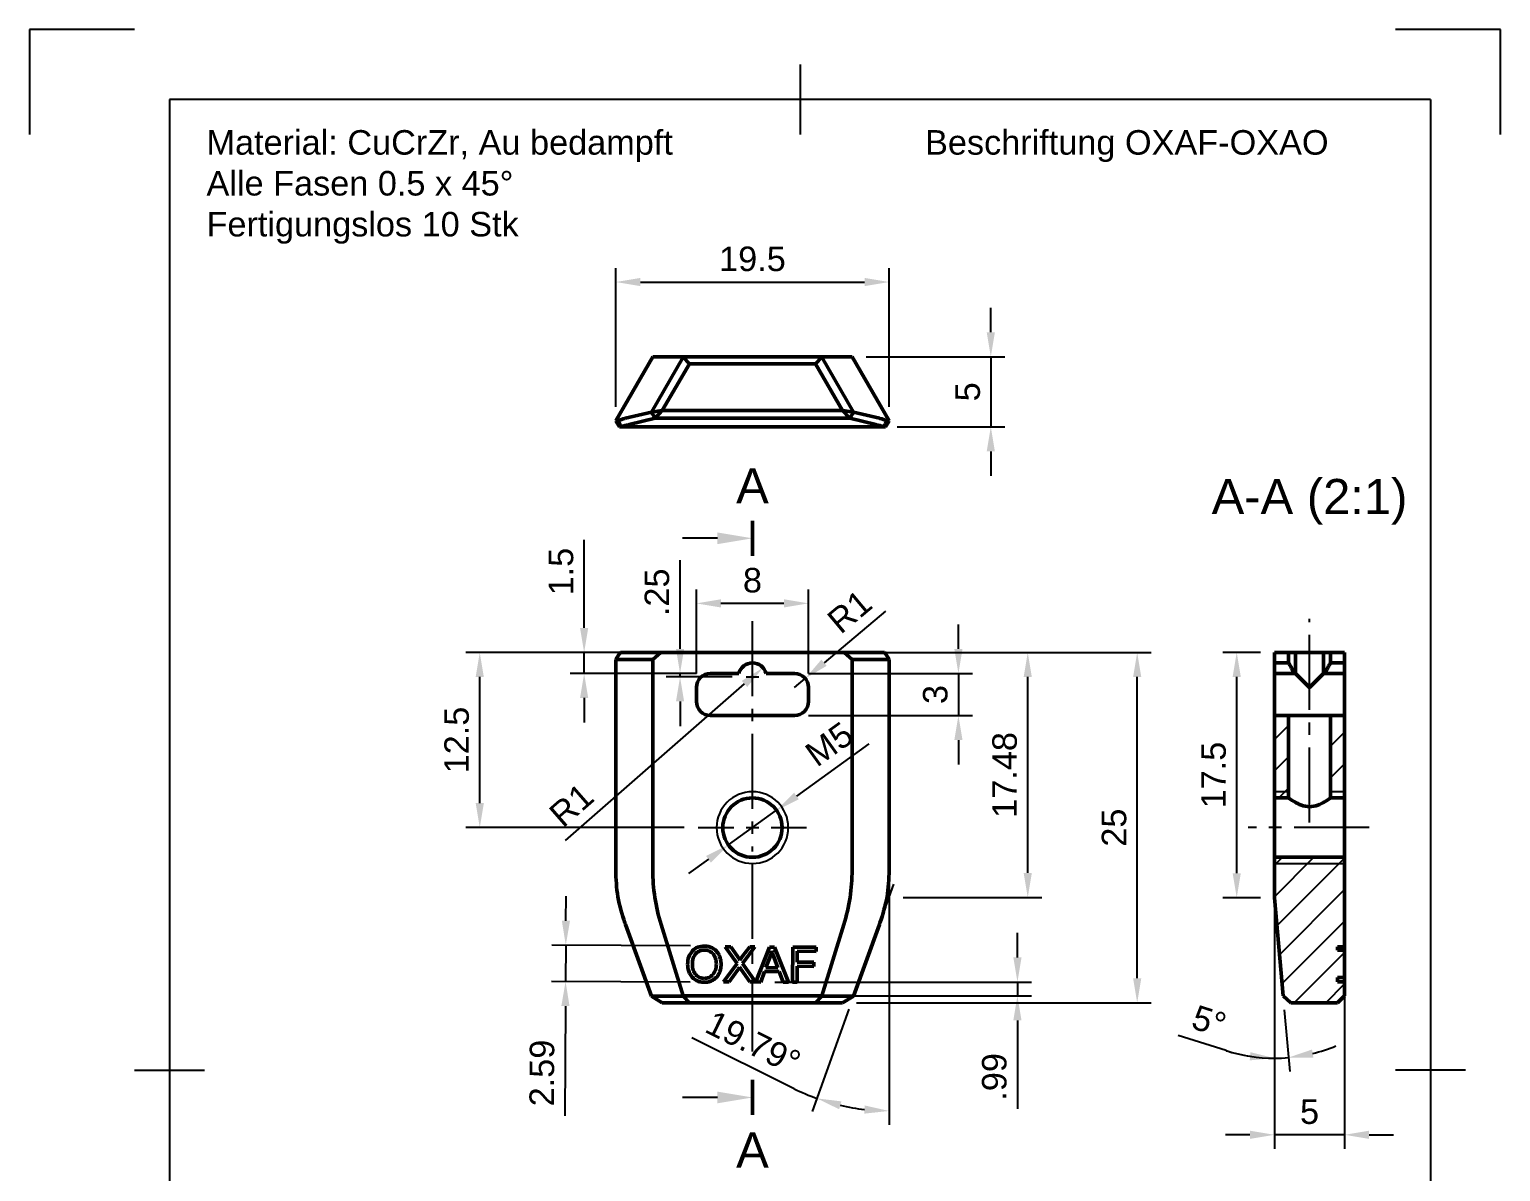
# Model space of a CAD drawing. Header units: millimetres. Extents: x 0 to 210, y 0 to 297.
# Drawn here: x 0 to 210, y 134 to 297 of the extents above; entities that cross this region are included whole.
import ezdxf

# ---------------------------------------------------------------- set-up
doc = ezdxf.new("R2010")
doc.units = ezdxf.units.MM
doc.header["$LTSCALE"] = 0.75
doc.linetypes.add('CENTER2', pattern=[28.575, 19.05, -3.175, 3.175, -3.175])
for name, color, linetype, lineweight in [('Border', 7, 'Continuous', 25), ('Edge Extensions', 7, 'Continuous', 25), ('FD_Dimensions', 7, 'Continuous', 25), ('Hatching', 7, 'Continuous', 25), ('Notes', 7, 'Continuous', 25), ('Section Lines', 7, 'Continuous', 25), ('Smart Centers', 7, 'CENTER2', 25), ('View Labels', 7, 'Continuous', 25), ('Visible', 7, 'Continuous', 50), ('Visible Narrow', 7, 'Continuous', 25)]:
    doc.layers.add(name, color=color, linetype=linetype, lineweight=lineweight)
doc.styles.get("Standard").update_dxf_attribs({"font": 'arial.ttf'})
doc.dimstyles.new('Dim-ISO-25', dxfattribs={"dimtxt": 3.5, "dimasz": 3.5, "dimexe": 2, "dimexo": 2, "dimgap": 1.5, "dimtad": 1, "dimzin": 12, "dimdsep": 46, "dimtxsty": 'Standard', "dimcen": 0, "dimazin": 3, "dimtp": 0.1, "dimtm": 0.1, "dimtfac": 0.714, "dimtmove": 0, "dimatfit": 3, "dimfxl": 1, "dimtzin": 12, "dimarcsym": 0})

# ---------------------------------------------------------------- blocks, each defined once
blk = doc.blocks.new('ISO_A4(P)_SHEET')
at = {"layer": 'Border'}
for p, q in [((15, 297), (0, 297)), ((0, 297), (0, 282)), ((210, 297), (195, 297)), ((210, 282), (210, 297)), ((110, 292), (110, 282)), ((200, 287), (20, 287)), ((20, 287), (20, 10)), ((200, 287), (200, 10)), ((15, 148.5), (25, 148.5)), ((205, 148.5), (195, 148.5))]:
    blk.add_line(p, q, dxfattribs=at)
blk = doc.blocks.new('*U9')
at = {"layer": 'Smart Centers', "color": 0, "ltscale": 0.75, "transparency": 16777216}
for p, q in [((0, 2.678906), (0, 29.572436)), ((-7.734, 0), (-2.678906, 0)), ((2.678906, 0), (7.734, 0)), ((0, -31.958774), (0, -2.678906))]:
    blk.add_line(p, q, dxfattribs=at)
at = {"layer": 'Smart Centers', "color": 0, "linetype": 'Continuous', "ltscale": 0.75, "transparency": 16777216}
for p, q in [((-0.892969, 0), (0.892969, 0)), ((0, -0.892969), (0, 0.892969))]:
    blk.add_line(p, q, dxfattribs=at)
blk = doc.blocks.new('*D37')
at = {"layer": 'Defpoints', "color": 0, "transparency": 16777216}
for p in [(116.280694, 208.098691), (158.130022, 208.098691), (116.078156, 158.098691)]:
    blk.add_point(p, dxfattribs=at)
at = {"layer": 'FD_Dimensions', "lineweight": -2, "transparency": 16777216}
for p, q in [((118.280694, 208.098691), (160.130022, 208.098691)), ((158.130022, 161.598691), (158.130022, 204.598691)), ((118.078156, 158.098691), (160.130022, 158.098691))]:
    blk.add_line(p, q, dxfattribs=at)
at = {"layer": 'FD_Dimensions', "transparency": 16777216}
for points in [[(157.546689, 204.598691), (158.713355, 204.598691), (158.130022, 208.098691)], [(157.546689, 161.598691), (158.713355, 161.598691), (158.130022, 158.098691)]]:
    blk.add_solid(points, dxfattribs=at)
at = {"layer": 'FD_Dimensions', "color": 0, "transparency": 16777216, "insert": (154.843017, 183.098691), "char_height": 3.5, "attachment_point": 5, "rotation": 90}
blk.add_mtext('25', dxfattribs=at)
blk = doc.blocks.new('*U12')
at = {"layer": 'Edge Extensions', "color": 0, "ltscale": 0.75, "transparency": 16777216}
for p, q in [((-0.7108, -1.974923), (0.677293, 1.881827)), ((0, 1.907821), (0, -2))]:
    blk.add_line(p, q, dxfattribs=at)
blk = doc.blocks.new('*D38')
at = {"layer": 'Defpoints', "color": 0, "transparency": 16777216}
for p in [(116.280694, 208.098691), (142.507887, 208.098691), (122.708897, 173.140445)]:
    blk.add_point(p, dxfattribs=at)
at = {"layer": 'FD_Dimensions', "lineweight": -2, "transparency": 16777216}
for p, q in [((118.280694, 208.098691), (144.507887, 208.098691)), ((142.507887, 176.640445), (142.507887, 204.598691)), ((124.708897, 173.140445), (144.507887, 173.140445))]:
    blk.add_line(p, q, dxfattribs=at)
at = {"layer": 'FD_Dimensions', "transparency": 16777216}
for points in [[(141.924553, 204.598691), (143.09122, 204.598691), (142.507887, 208.098691)], [(141.924553, 176.640445), (143.09122, 176.640445), (142.507887, 173.140445)]]:
    blk.add_solid(points, dxfattribs=at)
at = {"layer": 'FD_Dimensions', "color": 0, "transparency": 16777216, "insert": (139.220881, 190.619568), "char_height": 3.5, "attachment_point": 5, "rotation": 90}
blk.add_mtext('17.48', dxfattribs=at)
blk = doc.blocks.new('*D39')
at = {"layer": 'Defpoints', "color": 0, "transparency": 16777216}
for p in [(122.708897, 207.098691), (122.708897, 177.048266), (121.320804, 169.283695), (117.642828, 159.064617), (119.207643, 142.871431)]:
    blk.add_point(p, dxfattribs=at)
at = {"layer": 'FD_Dimensions', "lineweight": -2, "transparency": 16777216}
for p, q in [((122.708897, 171.140445), (122.708897, 140.669607)), ((116.965534, 157.18279), (111.712754, 142.588192)), ((109.170357, 145.842461), (94.537265, 153.099799))]:
    blk.add_line(p, q, dxfattribs=at)
for start, end in [(243.620712, 250.205553), (256.790394, 263.415159)]:
    blk.add_arc((122.708897, 173.140445), 30.470838, start, end, dxfattribs=at)
at = {"layer": 'FD_Dimensions', "transparency": 16777216}
for points in [[(115.580186, 142.916541), (115.911576, 144.035152), (112.390047, 144.470019)], [(119.248176, 143.452989), (119.181172, 142.288248), (122.708897, 142.669607)]]:
    blk.add_solid(points, dxfattribs=at)
at = {"layer": 'FD_Dimensions', "color": 0, "transparency": 16777216, "insert": (103.314265, 152.415868), "char_height": 3.5, "attachment_point": 5, "rotation": 333.62071927}
blk.add_mtext('19.79°', dxfattribs=at)
blk = doc.blocks.new('*D40')
at = {"layer": 'Defpoints', "color": 0, "transparency": 16777216}
for p in [(110.742323, 204.382671), (109.208897, 203.098691)]:
    blk.add_point(p, dxfattribs=at)
at = {"layer": 'FD_Dimensions', "color": 0, "lineweight": -2, "transparency": 16777216}
for p, q in [((122.218698, 213.992158), (113.425818, 206.629636)), ((109.208897, 203.098691), (110.742323, 204.382671))]:
    blk.add_line(p, q, dxfattribs=at)
at = {"layer": 'FD_Dimensions', "color": 0, "transparency": 16777216}
blk.add_solid([(113.051324, 207.076886), (113.800312, 206.182387), (110.742323, 204.382671)], dxfattribs=at)
at = {"layer": 'FD_Dimensions', "color": 0, "transparency": 16777216, "insert": (117.07294, 213.931689), "char_height": 3.5, "attachment_point": 5, "rotation": 39.94036972}
blk.add_mtext('R1', dxfattribs=at)
blk = doc.blocks.new('*D41')
at = {"layer": 'Defpoints', "color": 0, "transparency": 16777216}
for p in [(109.208897, 205.098691), (109.208897, 199.098691), (132.608392, 199.098691)]:
    blk.add_point(p, dxfattribs=at)
at = {"layer": 'FD_Dimensions', "lineweight": -2, "transparency": 16777216}
for p, q in [((132.608392, 208.598691), (132.608392, 212.098691)), ((111.208897, 205.098691), (134.608392, 205.098691)), ((132.608392, 205.098691), (132.608392, 199.098691)), ((111.208897, 199.098691), (134.608392, 199.098691)), ((132.608392, 195.598691), (132.608392, 192.098691))]:
    blk.add_line(p, q, dxfattribs=at)
at = {"layer": 'FD_Dimensions', "transparency": 16777216}
for points in [[(132.025058, 208.598691), (133.191725, 208.598691), (132.608392, 205.098691)], [(132.025058, 195.598691), (133.191725, 195.598691), (132.608392, 199.098691)]]:
    blk.add_solid(points, dxfattribs=at)
at = {"layer": 'FD_Dimensions', "color": 0, "transparency": 16777216, "insert": (129.320193, 202.098691), "char_height": 3.5, "attachment_point": 5, "rotation": 90}
blk.add_mtext('3', dxfattribs=at)
blk = doc.blocks.new('*D42')
at = {"layer": 'Defpoints', "color": 0, "transparency": 16777216}
for p in [(95.208897, 215.098604), (95.208897, 203.098691), (111.208897, 203.098691)]:
    blk.add_point(p, dxfattribs=at)
at = {"layer": 'FD_Dimensions', "lineweight": -2, "transparency": 16777216}
for p, q in [((95.208897, 205.098691), (95.208897, 217.098604)), ((111.208897, 205.098691), (111.208897, 217.098604)), ((107.708897, 215.098604), (98.708897, 215.098604))]:
    blk.add_line(p, q, dxfattribs=at)
at = {"layer": 'FD_Dimensions', "transparency": 16777216}
for points in [[(98.708897, 215.681937), (98.708897, 214.515271), (95.208897, 215.098604)], [(107.708897, 215.681937), (107.708897, 214.515271), (111.208897, 215.098604)]]:
    blk.add_solid(points, dxfattribs=at)
at = {"layer": 'FD_Dimensions', "color": 0, "transparency": 16777216, "insert": (103.208897, 218.385609), "char_height": 3.5, "attachment_point": 5}
blk.add_mtext('8', dxfattribs=at)
blk = doc.blocks.new('*D43')
at = {"layer": 'Defpoints', "color": 0, "transparency": 16777216}
for p in [(79.18247, 208.098691), (90.1371, 208.098691), (97.208897, 205.098691)]:
    blk.add_point(p, dxfattribs=at)
at = {"layer": 'FD_Dimensions', "lineweight": -2, "transparency": 16777216}
for p, q in [((79.18247, 211.598691), (79.18247, 224.167586)), ((88.1371, 208.098691), (77.18247, 208.098691)), ((79.18247, 205.098691), (79.18247, 208.098691)), ((95.208897, 205.098691), (77.18247, 205.098691)), ((79.18247, 201.598691), (79.18247, 198.098691))]:
    blk.add_line(p, q, dxfattribs=at)
at = {"layer": 'FD_Dimensions', "transparency": 16777216}
for points in [[(78.599137, 211.598691), (79.765803, 211.598691), (79.18247, 208.098691)], [(78.599137, 201.598691), (79.765803, 201.598691), (79.18247, 205.098691)]]:
    blk.add_solid(points, dxfattribs=at)
at = {"layer": 'FD_Dimensions', "color": 0, "transparency": 16777216, "insert": (75.895465, 219.633139), "char_height": 3.5, "attachment_point": 5, "rotation": 90}
blk.add_mtext('1.5', dxfattribs=at)
blk = doc.blocks.new('*D44')
at = {"layer": 'Defpoints', "color": 0, "transparency": 16777216}
for p in [(103.208897, 204.598691), (101.703133, 203.28238)]:
    blk.add_point(p, dxfattribs=at)
at = {"layer": 'FD_Dimensions', "lineweight": -2, "transparency": 16777216}
blk.add_line((76.502053, 181.252073), (102.079574, 203.611458), dxfattribs=at)
at = {"layer": 'FD_Dimensions', "transparency": 16777216}
blk.add_solid([(101.69565, 204.050639), (102.463498, 203.172277), (104.714661, 205.915002)], dxfattribs=at)
at = {"layer": 'FD_Dimensions', "color": 0, "transparency": 16777216, "insert": (77.357923, 186.326516), "char_height": 3.5, "attachment_point": 5, "rotation": 41.15933122}
blk.add_mtext('R1', dxfattribs=at)
blk = doc.blocks.new('*D45')
at = {"layer": 'Defpoints', "color": 0, "transparency": 16777216}
for p in [(106.647176, 185.56952), (99.770618, 180.627862)]:
    blk.add_point(p, dxfattribs=at)
at = {"layer": 'FD_Dimensions', "lineweight": -2, "transparency": 16777216}
for p, q in [((119.829921, 195.042953), (109.4894, 187.612009)), ((99.770618, 180.627862), (106.647176, 185.56952)), ((96.928394, 178.585373), (94.08617, 176.542883))]:
    blk.add_line(p, q, dxfattribs=at)
at = {"layer": 'FD_Dimensions', "transparency": 16777216}
for points in [[(109.148985, 188.085713), (109.829814, 187.138305), (106.647176, 185.56952)], [(96.587979, 179.059077), (97.268809, 178.111669), (99.770618, 180.627862)]]:
    blk.add_solid(points, dxfattribs=at)
at = {"layer": 'FD_Dimensions', "color": 0, "transparency": 16777216, "insert": (114.166759, 195.012169), "char_height": 3.5, "attachment_point": 5, "rotation": 35.70189932}
blk.add_mtext('M5', dxfattribs=at)
blk = doc.blocks.new('*D46')
at = {"layer": 'Defpoints', "color": 0, "transparency": 16777216}
for p in [(177.73132, 178.864692), (187.73132, 178.864692), (177.73132, 139.266712)]:
    blk.add_point(p, dxfattribs=at)
at = {"layer": 'FD_Dimensions', "lineweight": -2, "transparency": 16777216}
for p, q in [((177.73132, 176.864692), (177.73132, 137.266712)), ((187.73132, 176.864692), (187.73132, 137.266712)), ((174.23132, 139.266712), (170.73132, 139.266712)), ((187.73132, 139.266712), (177.73132, 139.266712)), ((191.23132, 139.266712), (194.73132, 139.266712))]:
    blk.add_line(p, q, dxfattribs=at)
at = {"layer": 'FD_Dimensions', "transparency": 16777216}
for points in [[(174.23132, 139.850045), (174.23132, 138.683379), (177.73132, 139.266712)], [(191.23132, 139.850045), (191.23132, 138.683379), (187.73132, 139.266712)]]:
    blk.add_solid(points, dxfattribs=at)
at = {"layer": 'FD_Dimensions', "color": 0, "transparency": 16777216, "insert": (182.73132, 142.546555), "char_height": 3.5, "attachment_point": 5}
blk.add_mtext('5', dxfattribs=at)
blk = doc.blocks.new('*D48')
at = {"layer": 'Defpoints', "color": 0, "transparency": 16777216}
for p in [(172.336382, 208.098692), (177.73132, 208.098692), (177.73132, 173.098692)]:
    blk.add_point(p, dxfattribs=at)
at = {"layer": 'FD_Dimensions', "lineweight": -2, "transparency": 16777216}
for p, q in [((175.73132, 208.098692), (170.336382, 208.098692)), ((172.336382, 176.598692), (172.336382, 204.598692)), ((175.73132, 173.098692), (170.336382, 173.098692))]:
    blk.add_line(p, q, dxfattribs=at)
at = {"layer": 'FD_Dimensions', "transparency": 16777216}
for points in [[(171.753049, 204.598692), (172.919715, 204.598692), (172.336382, 208.098692)], [(171.753049, 176.598692), (172.919715, 176.598692), (172.336382, 173.098692)]]:
    blk.add_solid(points, dxfattribs=at)
at = {"layer": 'FD_Dimensions', "color": 0, "transparency": 16777216, "insert": (169.049377, 190.598692), "char_height": 3.5, "attachment_point": 5, "rotation": 90}
blk.add_mtext('17.5', dxfattribs=at)
blk = doc.blocks.new('*D49')
at = {"layer": 'Defpoints', "color": 0, "transparency": 16777216}
for p in [(177.73132, 178.864692), (177.73132, 173.098692), (177.73132, 173.098692), (178.956495, 159.094887), (179.062538, 150.242575)]:
    blk.add_point(p, dxfattribs=at)
at = {"layer": 'FD_Dimensions', "lineweight": -2, "transparency": 16777216}
for p, q in [((177.73132, 171.098692), (177.73132, 148.20384)), ((179.130806, 157.102497), (179.90105, 148.298573)), ((170.813599, 151.27395), (164.000653, 153.433429))]:
    blk.add_line(p, q, dxfattribs=at)
for start, end in [(252.413107, 270), (252.464965, 261.232482), (283.767518, 292.535035), (270, 275)]:
    blk.add_arc((177.73132, 173.098692), 22.894852, start, end, dxfattribs=at)
at = {"layer": 'FD_Dimensions', "transparency": 16777216}
for points in [[(183.275013, 150.286097), (183.084792, 151.437152), (179.726738, 150.290962)], [(174.286148, 151.052994), (174.196972, 149.889741), (177.73132, 150.20384)]]:
    blk.add_solid(points, dxfattribs=at)
at = {"layer": 'FD_Dimensions', "color": 0, "transparency": 16777216, "insert": (168.398137, 155.480232), "char_height": 3.5, "attachment_point": 5, "rotation": 342.41310099}
blk.add_mtext('5°', dxfattribs=at)
blk = doc.blocks.new('*U25')
at = {"layer": 'Smart Centers', "color": 0, "ltscale": 0.75, "transparency": 16777216}
blk.add_line((0, -9.383), (0, 19.667661), dxfattribs=at)
blk = doc.blocks.new('*U26')
at = {"layer": 'Smart Centers', "color": 0, "ltscale": 0.75, "transparency": 16777216}
blk.add_line((6.5, 0), (-10.764742, 0), dxfattribs=at)
blk = doc.blocks.new('*D50')
at = {"layer": 'Defpoints', "color": 0, "transparency": 16777216}
for p in [(122.708897, 260.954267), (83.708897, 241.155277), (122.708897, 241.155277)]:
    blk.add_point(p, dxfattribs=at)
at = {"layer": 'FD_Dimensions', "lineweight": -2, "transparency": 16777216}
for p, q in [((83.708897, 243.155277), (83.708897, 262.954267)), ((122.708897, 243.155277), (122.708897, 262.954267)), ((87.208897, 260.954267), (119.208897, 260.954267))]:
    blk.add_line(p, q, dxfattribs=at)
at = {"layer": 'FD_Dimensions', "transparency": 16777216}
for points in [[(87.208897, 261.537601), (87.208897, 260.370934), (83.708897, 260.954267)], [(119.208897, 261.537601), (119.208897, 260.370934), (122.708897, 260.954267)]]:
    blk.add_solid(points, dxfattribs=at)
at = {"layer": 'FD_Dimensions', "color": 0, "transparency": 16777216, "insert": (103.208897, 264.241273), "char_height": 3.5, "attachment_point": 5}
blk.add_mtext('19.5', dxfattribs=at)
blk = doc.blocks.new('*D51')
at = {"layer": 'Defpoints', "color": 0, "transparency": 16777216}
for p in [(117.435394, 250.289252), (121.886158, 240.289252), (137.234384, 240.289252)]:
    blk.add_point(p, dxfattribs=at)
at = {"layer": 'FD_Dimensions', "lineweight": -2, "transparency": 16777216}
for p, q in [((137.234384, 253.789252), (137.234384, 257.289252)), ((119.435394, 250.289252), (139.234384, 250.289252)), ((137.234384, 250.289252), (137.234384, 240.289252)), ((123.886158, 240.289252), (139.234384, 240.289252)), ((137.234384, 236.789252), (137.234384, 233.289252))]:
    blk.add_line(p, q, dxfattribs=at)
at = {"layer": 'FD_Dimensions', "transparency": 16777216}
for points in [[(136.651051, 253.789252), (137.817717, 253.789252), (137.234384, 250.289252)], [(136.651051, 236.789252), (137.817717, 236.789252), (137.234384, 240.289252)]]:
    blk.add_solid(points, dxfattribs=at)
at = {"layer": 'FD_Dimensions', "color": 0, "transparency": 16777216, "insert": (133.954541, 245.289252), "char_height": 3.5, "attachment_point": 5, "rotation": 90}
blk.add_mtext('5', dxfattribs=at)
blk = doc.blocks.new('*D52')
at = {"layer": 'Defpoints', "color": 0, "transparency": 16777216}
for p in [(64.283901, 208.098691), (90.1371, 208.098691), (95.474897, 183.098691)]:
    blk.add_point(p, dxfattribs=at)
at = {"layer": 'FD_Dimensions', "lineweight": -2, "transparency": 16777216}
for p, q in [((88.1371, 208.098691), (62.283901, 208.098691)), ((64.283901, 186.598691), (64.283901, 204.598691)), ((93.474897, 183.098691), (62.283901, 183.098691))]:
    blk.add_line(p, q, dxfattribs=at)
at = {"layer": 'FD_Dimensions', "transparency": 16777216}
for points in [[(63.700568, 204.598691), (64.867235, 204.598691), (64.283901, 208.098691)], [(63.700568, 186.598691), (64.867235, 186.598691), (64.283901, 183.098691)]]:
    blk.add_solid(points, dxfattribs=at)
at = {"layer": 'FD_Dimensions', "color": 0, "transparency": 16777216, "insert": (60.996896, 195.598691), "char_height": 3.5, "attachment_point": 5, "rotation": 90}
blk.add_mtext('12.5', dxfattribs=at)
blk = doc.blocks.new('*D53')
at = {"layer": 'Defpoints', "color": 0, "transparency": 16777216}
for p in [(96.36138, 166.201424), (76.533065, 161.141025), (96.331731, 161.027565)]:
    blk.add_point(p, dxfattribs=at)
at = {"layer": 'FD_Dimensions', "lineweight": -2, "transparency": 16777216}
for p, q in [((76.582772, 169.814826), (76.602829, 173.314768)), ((94.361413, 166.212885), (74.562748, 166.326345)), ((76.562715, 166.314883), (76.533065, 161.141025)), ((94.331763, 161.039026), (74.533098, 161.152486)), ((76.513008, 157.641082), (76.423278, 141.983086))]:
    blk.add_line(p, q, dxfattribs=at)
at = {"layer": 'FD_Dimensions', "transparency": 16777216}
for points in [[(75.999448, 169.818169), (77.166096, 169.811483), (76.562715, 166.314883)], [(75.929685, 157.644425), (77.096332, 157.637739), (76.533065, 161.141025)]]:
    blk.add_solid(points, dxfattribs=at)
at = {"layer": 'FD_Dimensions', "color": 0, "transparency": 16777216, "insert": (73.171163, 148.080949), "char_height": 3.5, "attachment_point": 5, "rotation": 89.67163623}
blk.add_mtext('2.59', dxfattribs=at)
blk = doc.blocks.new('*D54')
at = {"layer": 'Defpoints', "color": 0, "transparency": 16777216}
for p in [(104.387993, 161.071975), (113.103779, 159.098691), (141.032871, 159.098691)]:
    blk.add_point(p, dxfattribs=at)
at = {"layer": 'FD_Dimensions', "lineweight": -2, "transparency": 16777216}
for p, q in [((141.032871, 164.571975), (141.032871, 168.071975)), ((106.387993, 161.071975), (143.032871, 161.071975)), ((141.032871, 161.071975), (141.032871, 159.098691)), ((115.103779, 159.098691), (143.032871, 159.098691)), ((141.032871, 155.598691), (141.032871, 142.96056))]:
    blk.add_line(p, q, dxfattribs=at)
at = {"layer": 'FD_Dimensions', "transparency": 16777216}
for points in [[(140.449537, 164.571975), (141.616204, 164.571975), (141.032871, 161.071975)], [(140.449537, 155.598691), (141.616204, 155.598691), (141.032871, 159.098691)]]:
    blk.add_solid(points, dxfattribs=at)
at = {"layer": 'FD_Dimensions', "color": 0, "transparency": 16777216, "insert": (137.745865, 147.529626), "char_height": 3.5, "attachment_point": 5, "rotation": 90}
blk.add_mtext('.99', dxfattribs=at)
blk = doc.blocks.new('*U32')
at = {"layer": 'Smart Centers', "color": 0, "linetype": 'Continuous', "ltscale": 0.75, "transparency": 16777216}
for p, q in [((-0.892969, 0), (0.892969, 0)), ((0, -0.892969), (0, 0.892969))]:
    blk.add_line(p, q, dxfattribs=at)
blk = doc.blocks.new('*D55')
at = {"layer": 'Defpoints', "color": 0, "transparency": 16777216}
for p in [(92.875394, 205.098691), (97.208897, 205.098691), (102.315928, 204.598691)]:
    blk.add_point(p, dxfattribs=at)
at = {"layer": 'FD_Dimensions', "lineweight": -2, "transparency": 16777216}
for p, q in [((92.875394, 208.598691), (92.875394, 221.255922)), ((95.208897, 205.098691), (90.875394, 205.098691)), ((100.315928, 204.598691), (90.875394, 204.598691)), ((92.875394, 204.598691), (92.875394, 205.098691)), ((92.875394, 201.098691), (92.875394, 197.598691))]:
    blk.add_line(p, q, dxfattribs=at)
at = {"layer": 'FD_Dimensions', "transparency": 16777216}
for points in [[(92.292061, 208.598691), (93.458727, 208.598691), (92.875394, 205.098691)], [(92.292061, 201.098691), (93.458727, 201.098691), (92.875394, 204.598691)]]:
    blk.add_solid(points, dxfattribs=at)
at = {"layer": 'FD_Dimensions', "color": 0, "transparency": 16777216, "insert": (89.588389, 216.677306), "char_height": 3.5, "attachment_point": 5, "rotation": 90}
blk.add_mtext('.25', dxfattribs=at)

msp = doc.modelspace()

# ---------------------------------------------------------------- hatches: boundary and pattern name
at = {"layer": 'Hatching'}
h = msp.add_hatch(dxfattribs=at)
h.set_pattern_fill('ANSI31', color=256, style=0)
h.paths.add_polyline_path([(187.731, 187.333), (187.731, 199.099), (185.731, 199.099), (185.731, 187.333)], flags=0)
h.paths.add_polyline_path([(187.731, 206.599), (187.731, 208.099), (185.731, 208.099), (185.731, 206.599)], flags=0)
h.paths.add_polyline_path([(178.956, 159.095), (180.044, 158.099), (186.731, 158.099), (187.731, 159.099), (187.731, 161.078), (186.731, 161.078), (186.731, 161.7), (187.731, 161.7), (187.731, 165.636), (186.731, 165.636), (186.731, 166.078), (187.731, 166.078), (187.731, 178.865), (177.731, 178.865), (177.731, 173.099)], flags=0)
h.paths.add_polyline_path([(179.731, 208.099), (177.731, 208.099), (177.731, 206.599), (179.731, 206.599)], flags=0)
h.paths.add_polyline_path([(177.731, 187.333), (179.731, 187.333), (179.731, 199.099), (177.731, 199.099)], flags=0)

# ---------------------------------------------------------------- linework, layer by layer
at = {"layer": 'Section Lines', "lineweight": 50}
for p, q in [((103.209, 226.888), (103.209, 221.888)), ((103.209, 142.097), (103.209, 147.097))]:
    msp.add_line(p, q, dxfattribs=at)
at = {"layer": 'Section Lines'}
for p, q in [((98.209, 224.388), (93.209, 224.388)), ((98.209, 144.597), (93.209, 144.597))]:
    msp.add_line(p, q, dxfattribs=at)
for points in [[(98.209, 225.222), (103.209, 224.388), (98.209, 223.555)], [(98.209, 145.43), (103.209, 144.597), (98.209, 143.764)]]:
    msp.add_solid(points, dxfattribs=at)
at = {"layer": 'Visible'}
for p, q in [((88.982, 250.289), (83.709, 241.155)), ((93.305, 250.255), (88.775, 242.409)), ((88.982, 250.289), (90.163, 250.289)), ((90.163, 250.289), (93.314, 250.289)), ((93.314, 250.289), (93.305, 250.255)), ((94.201, 249.289), (93.305, 250.255)), ((113.104, 250.289), (93.314, 250.289)), ((112.217, 249.289), (113.113, 250.255)), ((116.255, 250.289), (113.104, 250.289)), ((113.113, 250.255), (113.104, 250.289)), ((117.643, 242.409), (113.113, 250.255)), ((116.255, 250.289), (117.435, 250.289)), ((122.709, 241.155), (117.435, 250.289)), ((90.34, 242.602), (94.201, 249.289)), ((94.201, 249.289), (112.217, 249.289)), ((112.217, 249.289), (116.078, 242.602)), ((88.775, 242.409), (85.097, 241.515)), ((85.607, 240.614), (89.311, 241.514)), ((88.775, 242.409), (90.34, 242.602)), ((89.311, 241.514), (88.775, 242.409)), ((90.34, 242.602), (89.311, 241.514)), ((89.311, 241.514), (117.106, 241.514)), ((116.078, 242.602), (90.34, 242.602)), ((117.106, 241.514), (116.078, 242.602)), ((116.078, 242.602), (117.643, 242.409)), ((117.643, 242.409), (117.106, 241.514)), ((117.106, 241.514), (120.811, 240.614)), ((121.321, 241.515), (117.643, 242.409)), ((84.209, 240.289), (83.709, 241.155)), ((84.209, 240.289), (84.509, 240.289)), ((84.509, 240.289), (84.532, 240.289)), ((84.532, 240.289), (121.886, 240.289)), ((121.886, 240.289), (121.909, 240.289)), ((121.909, 240.289), (122.209, 240.289)), ((122.209, 240.289), (122.709, 241.155))]:
    msp.add_line(p, q, dxfattribs=at)
at = {"layer": 'Visible', "extrusion": (-1e-16, -1, 0)}
for p, q in [((84.209, 207.965), (83.709, 207.099)), ((84.364, 208.099), (84.209, 207.965)), ((90.137, 208.099), (84.364, 208.099)), ((88.982, 207.099), (90.137, 208.099)), ((90.137, 208.099), (116.281, 208.099)), ((116.281, 208.099), (117.435, 207.099)), ((122.054, 208.099), (116.281, 208.099)), ((122.209, 207.965), (122.054, 208.099)), ((122.709, 207.099), (122.209, 207.965)), ((179.731, 208.099), (177.731, 208.099)), ((177.731, 208.099), (177.731, 206.599)), ((179.731, 206.599), (179.731, 208.099)), ((179.731, 208.099), (180.731, 208.099)), ((184.731, 208.099), (180.731, 208.099)), ((180.731, 205.099), (180.731, 208.099)), ((184.731, 208.099), (185.731, 208.099)), ((184.731, 208.099), (184.731, 205.099)), ((187.731, 208.099), (185.731, 208.099)), ((185.731, 208.099), (185.731, 206.599)), ((187.731, 206.599), (187.731, 208.099)), ((83.709, 207.099), (88.982, 207.099)), ((83.709, 177.048), (83.709, 207.099)), ((88.982, 207.099), (88.982, 177.048)), ((117.435, 207.099), (117.435, 177.048)), ((117.435, 207.099), (122.709, 207.099)), ((122.709, 207.099), (122.709, 177.048)), ((177.731, 206.599), (179.731, 206.599)), ((177.731, 205.099), (177.731, 206.599)), ((185.731, 206.599), (187.731, 206.599)), ((187.731, 206.599), (187.731, 205.099)), ((97.209, 205.099), (101.272, 205.099)), ((105.145, 205.099), (109.209, 205.099)), ((177.731, 205.099), (177.731, 203.099)), ((177.731, 205.099), (180.44, 205.099)), ((180.44, 205.099), (180.731, 205.099)), ((182.731, 203.099), (180.731, 205.099)), ((182.731, 203.099), (184.731, 205.099)), ((184.731, 205.099), (185.023, 205.099)), ((185.023, 205.099), (187.731, 205.099)), ((187.731, 203.099), (187.731, 205.099)), ((95.209, 201.099), (95.209, 203.099)), ((111.209, 203.099), (111.209, 201.099)), ((177.731, 201.099), (177.731, 203.099)), ((187.731, 203.099), (187.731, 201.099)), ((177.731, 201.099), (177.731, 199.099)), ((187.731, 199.099), (187.731, 201.099)), ((109.209, 199.099), (97.209, 199.099)), ((179.731, 199.099), (177.731, 199.099)), ((177.731, 199.099), (177.731, 187.333)), ((179.731, 187.333), (179.731, 199.099)), ((185.731, 199.099), (179.731, 199.099)), ((187.731, 199.099), (185.731, 199.099)), ((185.731, 199.099), (185.731, 187.333)), ((187.731, 187.333), (187.731, 199.099)), ((177.731, 187.333), (179.731, 187.333)), ((177.731, 178.865), (177.731, 187.333)), ((185.731, 187.333), (187.731, 187.333)), ((187.731, 187.333), (187.731, 178.865)), ((187.731, 178.865), (177.731, 178.865)), ((177.731, 178.865), (177.731, 173.099)), ((187.731, 166.078), (187.731, 178.865)), ((177.731, 173.099), (178.956, 159.095)), ((88.775, 159.065), (85.097, 169.284)), ((90.163, 169.284), (93.314, 159.099)), ((116.255, 169.284), (113.104, 159.099)), ((121.321, 169.284), (117.643, 159.065)), ((99.321, 166.098), (100.109, 166.094)), ((101.014, 163.695), (99.321, 166.098)), ((100.109, 166.094), (101.01, 164.807)), ((103.54, 166.076), (101.772, 163.729)), ((101.808, 164.758), (102.821, 166.08)), ((102.821, 166.08), (103.54, 166.076)), ((103.685, 161.076), (105.631, 166.066)), ((105.631, 166.066), (106.344, 166.062)), ((106.344, 166.062), (108.365, 161.052)), ((108.927, 161.049), (108.953, 166.049)), ((108.953, 166.049), (112.326, 166.032)), ((112.326, 166.032), (112.323, 165.442)), ((186.731, 165.636), (186.731, 166.078)), ((186.731, 166.078), (187.731, 166.078)), ((187.731, 166.076), (186.731, 166.076)), ((187.731, 166.078), (187.731, 166.076)), ((187.731, 166.076), (187.731, 165.636)), ((105.695, 164.585), (105.139, 163.121)), ((106.834, 163.113), (106.319, 164.5)), ((109.612, 165.456), (109.604, 163.907)), ((109.604, 163.907), (111.95, 163.895)), ((112.323, 165.442), (109.612, 165.456)), ((111.95, 163.895), (111.947, 163.305)), ((187.731, 165.636), (186.731, 165.636)), ((187.731, 161.7), (187.731, 165.636)), ((99.067, 161.099), (101.014, 163.695)), ((101.126, 162.831), (99.862, 161.095)), ((102.833, 161.08), (101.583, 162.87)), ((101.772, 163.729), (103.651, 161.076)), ((104.945, 162.583), (104.388, 161.072)), ((107.035, 162.573), (104.945, 162.583)), ((105.139, 163.121), (106.834, 163.113)), ((107.611, 161.056), (107.035, 162.573)), ((109.601, 163.317), (109.589, 161.046)), ((111.947, 163.305), (109.601, 163.317)), ((186.731, 161.078), (186.731, 161.7)), ((186.731, 161.7), (187.731, 161.7)), ((187.731, 161.7), (187.731, 161.078)), ((99.862, 161.095), (99.067, 161.099)), ((103.651, 161.076), (102.833, 161.08)), ((104.388, 161.072), (103.685, 161.076)), ((108.365, 161.052), (107.611, 161.056)), ((109.589, 161.046), (108.927, 161.049)), ((187.731, 161.078), (186.731, 161.078)), ((187.731, 159.099), (187.731, 161.078)), ((88.775, 159.065), (90.34, 158.099)), ((93.305, 159.065), (88.775, 159.065)), ((90.34, 158.099), (94.201, 158.099)), ((93.314, 159.099), (93.305, 159.065)), ((94.201, 158.099), (93.305, 159.065)), ((113.104, 159.099), (93.314, 159.099)), ((94.201, 158.099), (112.217, 158.099)), ((112.217, 158.099), (113.113, 159.065)), ((112.217, 158.099), (116.078, 158.099)), ((113.113, 159.065), (113.104, 159.099)), ((117.643, 159.065), (113.113, 159.065)), ((116.078, 158.099), (117.643, 159.065)), ((178.956, 159.095), (180.044, 158.099)), ((180.044, 158.099), (186.731, 158.099)), ((186.731, 158.099), (187.731, 159.099))]:
    msp.add_line(p, q, dxfattribs=at)
at = {"layer": 'Visible', "extrusion": (0, 0, -1)}
msp.add_circle((-103.209, 183.099), 4.234, dxfattribs=at)
at = {"layer": 'Visible'}
for centre, radius, start, end in [((86.424, 236.054), 5.62, 103.65909, 104.52705), ((119.994, 236.054), 5.62, 75.47295, 76.34091), ((86.566, 235.052), 6.626, 103.54093, 112.85036), ((87.084, 233.722), 7.046, 102.79665, 111.23932), ((119.334, 233.722), 7.046, 68.76068, 77.20335), ((119.852, 235.052), 6.626, 67.14964, 76.45907), ((97.209, 203.099), 2, 90, 180), ((109.209, 203.099), 2, 0, 90), ((97.209, 201.099), 2, 180, 270), ((109.209, 201.099), 2, 270, 0), ((109.629, 177.051), 25.92, 180.00494, 188.49277), ((96.789, 177.051), 25.92, 351.50723, 359.99505), ((110.802, 178.615), 27.346, 191.37338, 199.43641), ((95.616, 178.615), 27.346, 340.56359, 348.62662), ((95.096, 160.535), 7.295, 30.07245, 35.84059), ((106.944, 160.728), 6.529, 141.88065, 147.9697), ((99.725, 166.818), 6.374, 339.489, 348.41768), ((119.105, 169.38), 13.685, 196.301, 200.89009), ((94.045, 167.652), 8.566, 325.75086, 328.72553), ((108.734, 167.726), 8.644, 211.53327, 214.17965)]:
    msp.add_arc(centre, radius, start, end, dxfattribs=at)
at = {"layer": 'Visible', "extrusion": (0, 0, -1)}
msp.add_arc((-103.209, 204.599), 2, 14.47751, 165.52249, dxfattribs=at)
for centre, major_axis, start_param, end_param in [((123.623, 177.048), (34.641, 0), 2.8797933, 3.1415927), ((82.794, 177.048), (-34.641, 0), 3.1415927, 3.403392)]:
    msp.add_ellipse(centre, major_axis=major_axis, ratio=0.8660254, start_param=start_param, end_param=end_param, dxfattribs=at)
at = {"layer": 'Visible'}
for points, knots in [([(83.993, 241.158), (83.951, 241.157), (83.914, 241.157), (83.841, 241.156), (83.808, 241.156), (83.782, 241.156), (83.758, 241.156), (83.739, 241.156), (83.715, 241.155), (83.709, 241.155), (83.709, 241.155)], [-0.1303663, -0.1303663, -0.1303663, -0.1303663, -0.10167742, -0.10167742, -0.0660179, -0.0660179, -0.0660179, -0.03300895, -0.03300895, 0, 0, 0, 0]), ([(83.993, 241.158), (84.079, 241.013), (84.165, 240.868), (84.337, 240.579), (84.423, 240.434), (84.509, 240.289)], [-0.050527443, -0.050527443, -0.050527443, -0.050527443, -0.02526654, -0.02526654, 0, 0, 0, 0]), ([(85.523, 240.594), (85.537, 240.597), (85.551, 240.6), (85.579, 240.607), (85.593, 240.61), (85.607, 240.614)], [1.807316076, 1.807316076, 1.807316076, 1.807316076, 1.81349133, 1.81349133, 1.819666584, 1.819666584, 1.819666584, 1.819666584]), ([(120.811, 240.614), (120.825, 240.61), (120.839, 240.607), (120.867, 240.6), (120.881, 240.597), (120.895, 240.594)], [-1.551386575, -1.551386575, -1.551386575, -1.551386575, -1.545211321, -1.545211321, -1.539036066, -1.539036066, -1.539036066, -1.539036066]), ([(122.425, 241.158), (122.339, 241.013), (122.253, 240.868), (122.081, 240.579), (121.995, 240.434), (121.909, 240.289)], [0, 0, 0, 0, 0.025255253, 0.025255253, 0.050530659, 0.050530659, 0.050530659, 0.050530659]), ([(122.709, 241.155), (122.709, 241.155), (122.703, 241.155), (122.678, 241.156), (122.66, 241.156), (122.636, 241.156), (122.61, 241.156), (122.576, 241.156), (122.503, 241.157), (122.466, 241.157), (122.425, 241.158)], [0, 0, 0, 0, 0.03300895, 0.03300895, 0.0660179, 0.0660179, 0.0660179, 0.10167742, 0.10167742, 0.1303663, 0.1303663, 0.1303663, 0.1303663]), ([(179.731, 206.599), (179.731, 206.599), (179.768, 206.545), (179.9, 206.338), (179.994, 206.185), (180.179, 205.839), (180.284, 205.62), (180.393, 205.286), (180.419, 205.193), (180.44, 205.099)], [0.15694287, 0.15694287, 0.15694287, 0.15694287, 0.19596157, 0.19596157, 0.23498027, 0.23498027, 0.27443301, 0.27443301, 0.28890901, 0.28890901, 0.28890901, 0.28890901]), ([(185.023, 205.099), (185.043, 205.194), (185.069, 205.286), (185.179, 205.62), (185.284, 205.839), (185.469, 206.185), (185.563, 206.338), (185.695, 206.545), (185.731, 206.599), (185.731, 206.599)], [0.33886247, 0.33886247, 0.33886247, 0.33886247, 0.35333848, 0.35333848, 0.39279121, 0.39279121, 0.43180991, 0.43180991, 0.47082861, 0.47082861, 0.47082861, 0.47082861]), ([(179.731, 187.333), (179.731, 187.333), (179.813, 187.274), (180.124, 187.062), (180.353, 186.912), (180.871, 186.612), (181.198, 186.44), (181.928, 186.174), (182.333, 186.086), (183.13, 186.086), (183.535, 186.174), (184.265, 186.44), (184.592, 186.612), (185.109, 186.912), (185.339, 187.062), (185.65, 187.274), (185.731, 187.333), (185.731, 187.333)], [0.23714877, 0.23714877, 0.23714877, 0.23714877, 0.29598035, 0.29598035, 0.35481193, 0.35481193, 0.41455474, 0.41455474, 0.47429754, 0.47429754, 0.53404035, 0.53404035, 0.59378316, 0.59378316, 0.65261474, 0.65261474, 0.71144632, 0.71144632, 0.71144632, 0.71144632]), ([(85.097, 169.284), (85.083, 169.322), (85.069, 169.361), (85.042, 169.438), (85.028, 169.477), (85.014, 169.516)], [-1.819666584, -1.819666584, -1.819666584, -1.819666584, -1.81349133, -1.81349133, -1.807316076, -1.807316076, -1.807316076, -1.807316076]), ([(121.403, 169.516), (121.39, 169.477), (121.376, 169.438), (121.349, 169.361), (121.335, 169.322), (121.321, 169.284)], [1.539036066, 1.539036066, 1.539036066, 1.539036066, 1.545211321, 1.545211321, 1.551386575, 1.551386575, 1.551386575, 1.551386575]), ([(94.632, 165.504), (94.876, 165.709), (95.376, 166.128), (96.028, 166.177), (96.361, 166.201)], [0, 0, 0, 0, 0.046547069, 0.095356288, 0.095356288, 0.095356288, 0.095356288]), ([(96.361, 166.201), (96.585, 166.188), (97.023, 166.16), (97.415, 165.962), (97.608, 165.864)], [0, 0, 0, 0, 0.033171471, 0.065175919, 0.065175919, 0.065175919, 0.065175919]), ([(93.954, 163.56), (93.975, 163.943), (94.015, 164.659), (94.436, 165.236), (94.632, 165.504)], [0, 0, 0, 0, 0.05609145, 0.10492503, 0.10492503, 0.10492503, 0.10492503]), ([(95.149, 165.154), (95.001, 164.947), (94.661, 164.471), (94.645, 163.881), (94.636, 163.546)], [0, 0, 0, 0, 0.037304559, 0.086060397, 0.086060397, 0.086060397, 0.086060397]), ([(96.362, 165.632), (96.136, 165.613), (95.683, 165.575), (95.327, 165.294), (95.149, 165.154)], [0, 0, 0, 0, 0.033255201, 0.066494875, 0.066494875, 0.066494875, 0.066494875]), ([(97.251, 165.375), (97.114, 165.449), (96.837, 165.6), (96.522, 165.621), (96.362, 165.632)], [0, 0, 0, 0, 0.023050757, 0.046752446, 0.046752446, 0.046752446, 0.046752446]), ([(97.851, 164.666), (97.776, 164.809), (97.63, 165.091), (97.376, 165.281), (97.251, 165.375)], [0, 0, 0, 0, 0.023883392, 0.046981264, 0.046981264, 0.046981264, 0.046981264]), ([(97.608, 165.864), (97.782, 165.742), (98.132, 165.495), (98.343, 165.123), (98.449, 164.936)], [0, 0, 0, 0, 0.031493677, 0.063336987, 0.063336987, 0.063336987, 0.063336987]), ([(98.054, 163.601), (98.048, 163.793), (98.037, 164.159), (97.911, 164.503), (97.851, 164.666)], [0, 0, 0, 0, 0.028682253, 0.054529726, 0.054529726, 0.054529726, 0.054529726]), ([(98.449, 164.936), (98.534, 164.728), (98.708, 164.298), (98.726, 163.834), (98.736, 163.594)], [0, 0, 0, 0, 0.033370642, 0.069072715, 0.069072715, 0.069072715, 0.069072715]), ([(94.234, 162.31), (94.151, 162.51), (93.986, 162.911), (93.964, 163.344), (93.954, 163.56)], [0, 0, 0, 0, 0.032199855, 0.064459275, 0.064459275, 0.064459275, 0.064459275]), ([(95.072, 161.375), (94.898, 161.5), (94.55, 161.751), (94.339, 162.124), (94.234, 162.31)], [0, 0, 0, 0, 0.031676591, 0.063448516, 0.063448516, 0.063448516, 0.063448516]), ([(94.636, 163.546), (94.649, 163.268), (94.673, 162.745), (94.973, 162.318), (95.113, 162.118)], [0, 0, 0, 0, 0.04086698, 0.076680025, 0.076680025, 0.076680025, 0.076680025]), ([(95.113, 162.118), (95.286, 161.966), (95.635, 161.66), (96.098, 161.616), (96.331, 161.594)], [0, 0, 0, 0, 0.033641526, 0.067855626, 0.067855626, 0.067855626, 0.067855626]), ([(96.331, 161.594), (96.568, 161.613), (97.035, 161.652), (97.388, 161.96), (97.562, 162.113)], [0, 0, 0, 0, 0.034648874, 0.068369615, 0.068369615, 0.068369615, 0.068369615]), ([(98.422, 162.235), (98.309, 162.048), (98.087, 161.679), (97.726, 161.444), (97.547, 161.328)], [0, 0, 0, 0, 0.032254501, 0.063694039, 0.063694039, 0.063694039, 0.063694039]), ([(97.562, 162.113), (97.704, 162.317), (98.013, 162.762), (98.039, 163.306), (98.054, 163.601)], [0, 0, 0, 0, 0.036587506, 0.079774827, 0.079774827, 0.079774827, 0.079774827]), ([(98.736, 163.594), (98.723, 163.35), (98.699, 162.878), (98.512, 162.445), (98.422, 162.235)], [0, 0, 0, 0, 0.036228642, 0.070252386, 0.070252386, 0.070252386, 0.070252386]), ([(96.332, 161.028), (96.105, 161.042), (95.66, 161.069), (95.265, 161.275), (95.072, 161.375)], [0, 0, 0, 0, 0.033695087, 0.066006749, 0.066006749, 0.066006749, 0.066006749]), ([(97.547, 161.328), (97.355, 161.24), (96.969, 161.062), (96.545, 161.039), (96.332, 161.028)], [0, 0, 0, 0, 0.031429991, 0.063126248, 0.063126248, 0.063126248, 0.063126248])]:
    msp.add_open_spline(points, degree=3, knots=knots, dxfattribs=at)
at = {"layer": 'Visible Narrow', "extrusion": (-1e-16, -1, 0)}
for p, q in [((179.731, 188.219), (177.731, 188.219)), ((187.731, 188.219), (185.731, 188.219)), ((177.731, 177.979), (187.731, 177.979))]:
    msp.add_line(p, q, dxfattribs=at)
at = {"layer": 'Visible Narrow', "extrusion": (0, 0, -1)}
msp.add_circle((-103.209, 183.099), 5.12, dxfattribs=at)

# ---------------------------------------------------------------- block references
at = {"layer": 'Border'}
msp.add_blockref('ISO_A4(P)_SHEET', (0, 0), dxfattribs=at)
at = {"layer": 'Edge Extensions', "ltscale": 0.75}
msp.add_blockref('*U12', (122.709, 173.14), dxfattribs=at)
at = {"layer": 'Smart Centers', "ltscale": 0.75}
for name, p in [('*U9', (103.209, 183.099)), ('*U25', (182.731, 193.216)), ('*U32', (103.209, 204.599)), ('*U26', (184.731, 183.099))]:
    msp.add_blockref(name, p, dxfattribs=at)

# ---------------------------------------------------------------- texts
at = {"layer": 'Notes'}
note = msp.add_mtext_dynamic_manual_height_columns('Material: CuCrZr, Au bedampft\\PAlle Fasen 0.5 x 45°\\P', width=85.07049, gutter_width=17.5, heights=[14.321, 0], dxfattribs=dict(at, insert=(25.277, 282.632), char_height=3.5, attachment_point=1))
for column, words in zip(note.columns.linked_columns, ['Fertigungslos 10 Stk^JBeschriftung OXAF-OXAO']):
    column.text = words
at = {"layer": 'Section Lines', "char_height": 5, "attachment_point": 5}
for insert in [(103.209, 231.888), (103.209, 137.097)]:
    msp.add_mtext('A', dxfattribs=dict(at, insert=insert))
at = {"layer": 'View Labels', "insert": (182.731, 226.349), "char_height": 5, "width": 30.21487, "attachment_point": 8}
msp.add_mtext('A-A (2:1)', dxfattribs=at)

# ---------------------------------------------------------------- dimensions: what is measured, and where the dimension line sits
at = {"layer": 'FD_Dimensions'}
for base, p1, p2, picture, middle in [((122.709, 260.954), (83.709, 241.155), (122.709, 241.155), '*D50', (103.209, 264.241)), ((95.209, 215.099), (111.209, 203.099), (95.209, 203.099), '*D42', (103.209, 218.386)), ((177.731, 139.267), (187.731, 178.865), (177.731, 178.865), '*D46', (182.731, 142.547))]:
    dim = msp.add_linear_dim(base=base, p1=p1, p2=p2, dimstyle='Dim-ISO-25', override={"dimlfac": 0.5, "dimclrd": 256, "dimclre": 256}, dxfattribs=at)
    dim.commit()
    dim.dimension.update_dxf_attribs({"geometry": picture, "text_midpoint": middle})
for base, p1, p2, angle, picture, middle in [((137.234, 240.289), (117.435, 250.289), (121.886, 240.289), 90, '*D51', (133.955, 245.289)), ((79.182, 208.099), (97.209, 205.099), (90.137, 208.099), 90, '*D43', (75.895, 219.633)), ((92.875, 205.099), (102.316, 204.599), (97.209, 205.099), 90, '*D55', (89.588, 216.677)), ((132.608, 199.099), (109.209, 205.099), (109.209, 199.099), 90, '*D41', (129.32, 202.099)), ((64.284, 208.099), (95.475, 183.099), (90.137, 208.099), 90, '*D52', (60.997, 195.599)), ((158.13, 208.099), (116.078, 158.099), (116.281, 208.099), 90, '*D37', (154.843, 183.099)), ((142.508, 208.099), (122.709, 173.14), (116.281, 208.099), 90, '*D38', (139.221, 190.62)), ((172.336, 208.099), (177.731, 173.099), (177.731, 208.099), 270, '*D48', (169.049, 190.599)), ((141.033, 159.099), (104.388, 161.072), (113.104, 159.099), 270, '*D54', (137.746, 147.53))]:
    dim = msp.add_linear_dim(base=base, p1=p1, p2=p2, angle=angle, dimstyle='Dim-ISO-25', override={"dimlfac": 0.5, "dimclrd": 256, "dimclre": 256}, dxfattribs=at)
    dim.commit()
    dim.dimension.update_dxf_attribs({"geometry": picture, "text_midpoint": middle})
for center, mpoint, override, picture, middle in [((109.209, 203.099), (110.742, 204.383), {"dimlfac": 0.5, "dimse1": 1}, '*D40', (119.164, 211.434)), ((103.209, 204.599), (101.703, 203.282), {"dimlfac": 0.5, "dimse1": 1, "dimclrd": 256, "dimclre": 256}, '*D44', (79.502, 183.874))]:
    dim = msp.add_radius_dim(center=center, mpoint=mpoint, dimstyle='Dim-ISO-25', override=override, dxfattribs=at)
    dim.commit()
    dim.dimension.update_dxf_attribs({"geometry": picture, "text_midpoint": middle, "dimtype": 164})
for base, line1, line2, picture, middle in [((119.208, 142.871), ((122.709, 207.099), (122.709, 177.048)), ((121.321, 169.284), (117.643, 159.065)), '*D39', (103.314, 152.416)), ((179.063, 150.243), ((177.731, 178.865), (177.731, 173.099)), ((177.731, 173.099), (178.956, 159.095)), '*D49', (168.398, 155.48))]:
    dim = msp.add_angular_dim_2l(base=base, line1=line1, line2=line2, dimstyle='Dim-ISO-25', override={"dimlfac": 0.5, "dimpost": '', "dimclrd": 256, "dimclre": 256}, dxfattribs=at)
    dim.commit()
    dim.dimension.update_dxf_attribs({"geometry": picture, "text_midpoint": middle})
dim = msp.add_diameter_dim_2p(p1=(99.771, 180.628), p2=(106.647, 185.57), text='M5', dimstyle='Dim-ISO-25', override={"dimlfac": 0.5, "dimclrd": 256, "dimclre": 256}, dxfattribs=at)
dim.commit()
dim.dimension.update_dxf_attribs({"geometry": '*D45', "text_midpoint": (114.167, 195.012)})
dim = msp.add_aligned_dim(p1=(96.361, 166.201), p2=(96.332, 161.028), distance=-19.799, dimstyle='Dim-ISO-25', override={"dimlfac": 0.5, "dimclrd": 256, "dimclre": 256}, dxfattribs=at)
dim.commit()
dim.dimension.update_dxf_attribs({"geometry": '*D53', "text_midpoint": (73.171, 148.081)})

doc.saveas('drawing.dxf')
